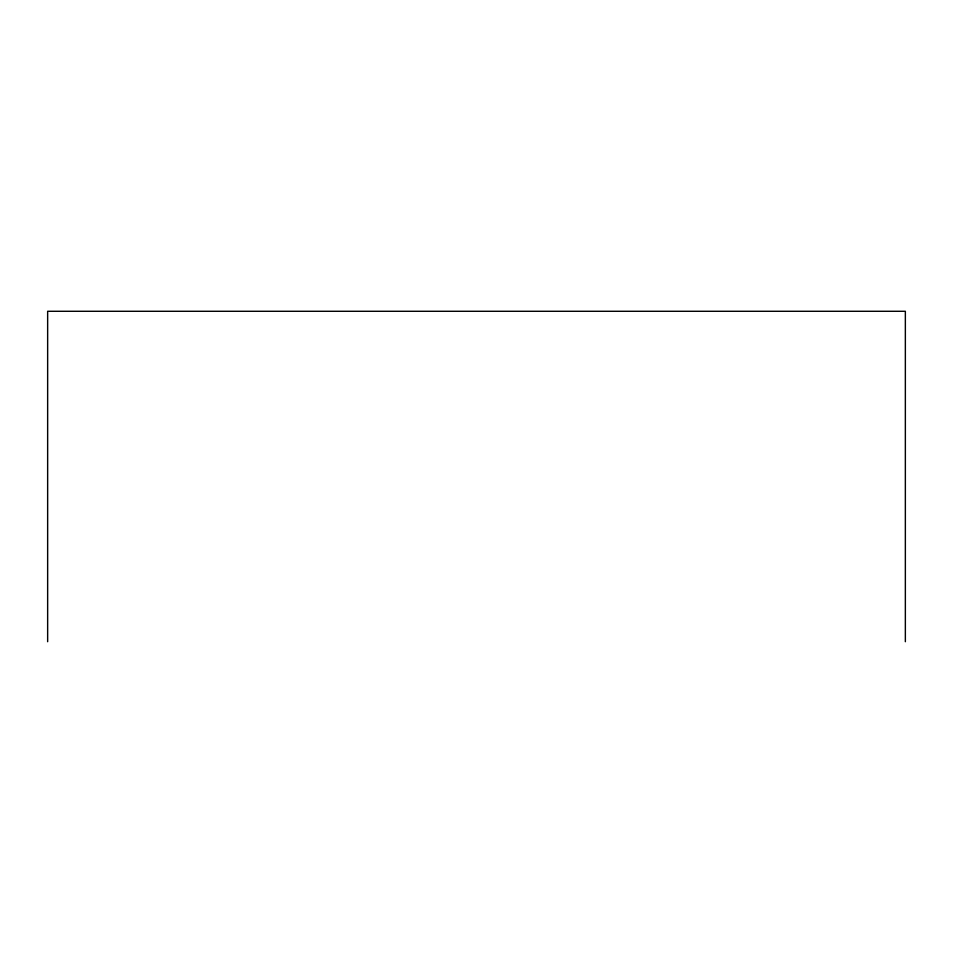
<?xml version="1.0" encoding="UTF-8"?>
<svg xmlns="http://www.w3.org/2000/svg" width="953" height="953" viewBox="0 0 953 953"><rect width="100%" height="100%" fill="white"/><g stroke="black" fill="none" stroke-linecap="round" stroke-linejoin="round"><path stroke-width="1.43" d="M905.35 641.714L905.35 311.286L47.65 311.286L47.65 641.714"/></g></svg>
